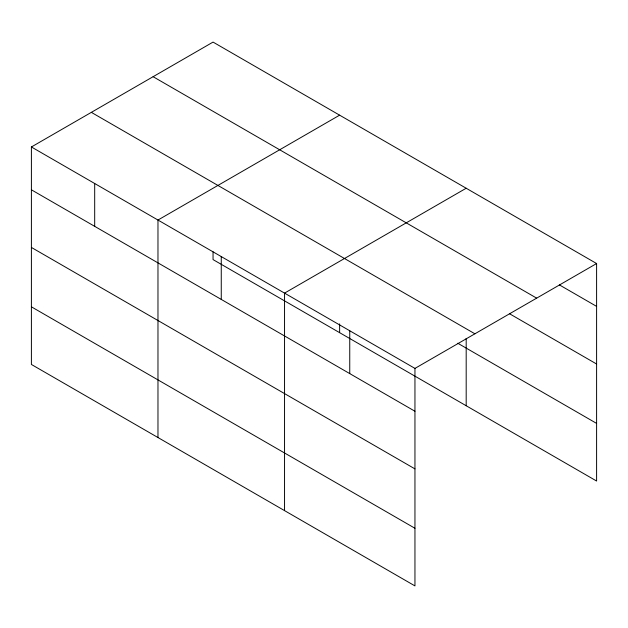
<?xml version="1.0" encoding="UTF-8"?>
<svg xmlns="http://www.w3.org/2000/svg" width="628" height="628" viewBox="0 0 628 628"><rect width="100%" height="100%" fill="white"/><g stroke="black" fill="none" stroke-linecap="round" stroke-linejoin="round"><path stroke-width="0.94" d="M414.951 468.888L414.951 368.408L31.4 146.968L31.4 364.46L414.951 585.908L414.951 468.888L31.4 247.44M213.049 251.773L213.049 259.592L596.6 481.032L596.6 263.54L213.049 42.092L31.4 146.968M339.622 115.167L157.973 220.043L157.973 437.535M466.188 188.243L284.547 293.119L284.547 510.619M414.951 368.408L596.6 263.54M559.344 284.869L596.6 306.378M153.106 76.702L536.657 298.143M509.379 313.655L596.6 364.012M91.343 112.357L474.894 333.798M457.757 343.233L596.6 423.398M31.4 189.805L414.951 411.246M31.4 306.825L414.951 528.266M466.188 338.374L466.188 405.743M349.749 330.768L349.749 373.605M339.622 323.875L339.622 332.667M221.26 256.577L221.26 299.423M94.687 183.502L94.687 226.347"/></g></svg>
